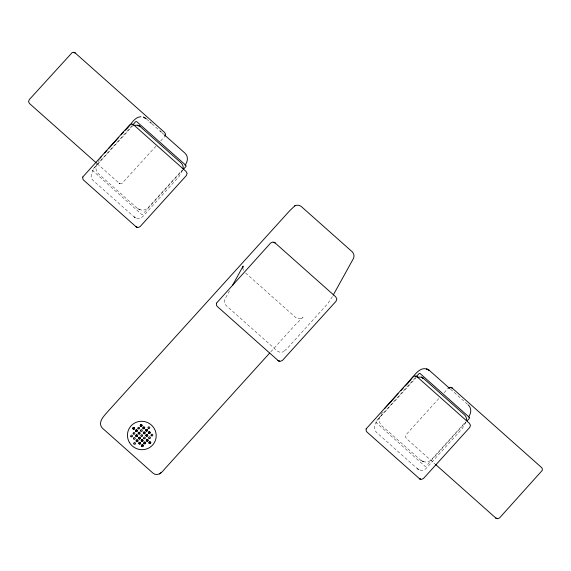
<?xml version="1.0" encoding="UTF-8"?>
<svg xmlns="http://www.w3.org/2000/svg" width="571" height="571" viewBox="0 0 571 571"><rect width="100%" height="100%" fill="white"/><g stroke="black" fill="none" stroke-linecap="round" stroke-linejoin="round"><path stroke-width="0.43" stroke-dasharray="2.85 2.14" d="M99.575 159.43C96.435 163.484 93.83 169.794 98.483 173.812L137.318 208.336C140.452 210.935 145.234 210.728 148.046 207.751L182.27 169.972M182.534 170.329L178.987 176.596L142.864 216.48C140.58 218.893 136.562 219.107 134.071 216.873L136.355 218.172L134.142 216.951L93.152 180.515C88.562 176.403 92.723 170.8 95.229 166.811L132.643 125.984M229.528 290.832L224.888 299.24C224.018 301.495 224.631 304.079 226.366 305.749L277.071 350.822C278.912 352.393 281.689 352.728 283.787 351.529M332.422 296.563L327.783 303.615L287.356 348.274L283.53 351.722M382.52 412.084C379.408 415.931 377.531 421.976 381.849 425.709L420.691 460.226C423.825 462.831 428.607 462.617 431.419 459.648L465.643 421.862M465.9 422.219L462.353 428.493L426.23 468.37C423.946 470.79 419.928 470.996 417.437 468.762L419.721 470.069L417.515 468.841L376.517 432.404C371.935 428.293 376.089 422.69 378.602 418.7L416.009 377.874M132.122 125.599L92.102 170.094L141.615 214.389L142.622 214.332L182.463 170.351M155.94 146.197L121.88 183.498L119.946 183.612L119.011 183.098L97.127 163.641M160.687 140.958L164.248 137.026M270.797 351.807L295.471 324.621L303.073 317.126L301.338 318.454C301.452 318.24 296.556 319.403 295.457 317.333L244.752 272.26M415.488 377.488L375.468 421.983L424.988 466.279L425.995 466.229L465.836 422.24M438.799 398.587L406.152 434.631L405.417 436.658L406.338 438.507L434.859 463.859M444.145 392.691L448.299 388.102M146.683 119.118L149.316 121.459M151.95 123.8L159.195 130.238M161.821 132.572L163.798 134.328M450.462 389.144L467.578 404.361M243.018 269.012L243.396 270.468M119.946 183.612L118.982 183.063L119.867 183.584M140.038 209.843L137.226 208.237L140.038 209.843M423.404 461.732L420.599 460.126L423.404 461.732"/><path stroke-width="0.86" d="M183.027 168.838C183.626 166.653 182.584 164.441 181.064 162.899L140.073 126.455L137.868 125.235L134.071 125.313M466.4 420.727C466.999 418.543 465.957 416.33 464.437 414.789L423.439 378.345L421.234 377.124L417.437 377.21M242.811 268.391L243.139 266.05L232.476 285.486M185.04 165.155C187.959 161.679 188.501 156.24 184.861 153.057L164.455 134.913M333.271 295.029L353.599 258.206C354.47 255.951 353.849 253.367 352.121 251.697L301.417 206.623C299.568 205.053 296.799 204.718 294.7 205.917M468.406 417.044C471.332 413.568 471.874 408.129 468.234 404.946M100.325 158.16L101.074 156.897M164.848 136.369L165.583 134.342L164.698 132.529L75.122 52.903L73.352 52.268L72.253 52.503L29.285 99.625L28.55 101.659L29.471 103.501L96.463 163.049M104.614 152.985L106.977 150.38M108.747 148.431L118.775 137.354M121.138 134.749L123.493 132.144M125.263 130.188C130.581 126.141 133.436 117.262 140.887 116.684M132.715 124.942L135.691 121.659L136.705 121.616L185.96 165.397L186.032 166.411L183.655 169.037M269.605 353.128L164.576 469.077C162.007 472.595 157.182 476.771 152.949 473.095L102.245 428.022C97.256 422.219 104.215 415.752 107.998 411.334L289.79 210.642L294.957 205.724M384.447 408.786L398.016 393.804M400.963 390.55L403.326 387.945M405.096 385.989C411.598 381.128 418.943 362.885 429.492 370.522L426.68 368.916L429.392 370.422L449.798 388.558M416.088 376.831L419.057 373.548L420.07 373.505L469.326 417.287M467.021 420.927L469.405 418.3L469.341 417.294M159.409 473.994L161.365 472.502M448.299 388.102L450.112 387.259L451.989 387.902L541.529 467.499L542.186 468.356L542.314 470.347L499.568 517.897L497.755 518.739L495.878 518.097L435.523 464.444M143.314 117.026L146.119 118.632L144.013 117.426M149.973 122.044L151.294 123.215M159.851 130.816L161.165 131.987M82.745 177.031L82.881 179.208L83.602 180.136L136.098 226.808L138.146 227.515L140.123 226.587L186.389 175.518L187.102 173.47L186.132 171.5L133.593 124.792L131.544 124.085L129.567 125.013L82.745 177.031M216.445 303.201L216.595 305.556L217.373 306.563L278.148 360.587L280.361 361.35L282.502 360.351L336.055 301.231L336.826 299.018L335.741 296.841L274.965 242.818L272.745 242.054L270.604 243.053L216.445 303.201M366.111 428.921L366.254 431.098L366.967 432.033L419.471 478.698L421.519 479.404L423.496 478.484L469.755 427.408L470.468 425.359L469.462 423.354L416.966 376.682L414.917 375.982L412.94 376.903L366.111 428.921M74.266 52.411L75.151 52.939L74.187 52.382M138.046 125.292L140.145 126.541L138.046 125.292M132.658 124.257L133.628 124.828L132.658 124.257M421.412 377.188L423.518 378.43L421.412 377.188M416.031 376.146L417.001 376.717L416.031 376.146M279.248 361.2L278.106 360.544L279.248 361.2M420.492 479.262L419.435 478.662L420.492 479.262M496.813 518.618L495.849 518.061L496.734 518.589M274.965 242.818L273.866 242.204L275.001 242.861M137.119 227.372L136.098 226.808L137.119 227.372M452.018 387.937L451.054 387.388L452.018 387.937M132.929 428.778A0.864 0.849 28.9 0 0 134.428 428.807A0.864 0.849 28.9 0 0 133.721 427.443A0.864 0.849 28.9 0 0 132.972 428.714A0.864 0.849 28.9 0 0 134.463 428.742A0.864 0.849 28.9 0 0 133.685 427.515A0.864 0.849 28.9 0 0 132.929 428.778M140.38 425.93A0.864 0.849 28.9 0 0 141.879 425.959A0.864 0.849 28.9 0 0 141.13 424.667A0.864 0.849 28.9 0 0 140.38 425.93M140.423 425.859A0.864 0.849 28.9 0 0 141.915 425.895A0.864 0.849 28.9 0 0 141.173 424.596A0.864 0.849 28.9 0 0 140.423 425.859M138.004 428.557A0.864 0.849 28.9 0 0 139.502 428.585A0.864 0.849 28.9 0 0 138.753 427.286A0.864 0.849 28.9 0 0 138.004 428.557M135.627 431.176A0.864 0.849 28.9 0 0 137.126 431.205A0.864 0.849 28.9 0 0 136.376 429.913A0.864 0.849 28.9 0 0 135.627 431.176M135.67 431.105A0.864 0.849 28.9 0 0 137.161 431.141A0.864 0.849 28.9 0 0 136.419 429.842A0.864 0.849 28.9 0 0 135.67 431.105M133.25 433.803A0.864 0.849 28.9 0 0 134.749 433.832A0.864 0.849 28.9 0 0 134.007 432.54A0.864 0.849 28.9 0 0 133.25 433.803M130.873 436.422A0.864 0.849 28.9 0 0 132.372 436.458A0.864 0.849 28.9 0 0 131.63 435.159A0.864 0.849 28.9 0 0 130.873 436.422M143.078 428.329A0.864 0.849 28.9 0 0 144.577 428.357A0.864 0.849 28.9 0 0 143.828 427.065A0.864 0.849 28.9 0 0 143.078 428.329M143.114 428.257A0.864 0.849 28.9 0 0 144.613 428.286A0.864 0.849 28.9 0 0 143.871 426.994A0.864 0.849 28.9 0 0 143.114 428.257M140.702 430.948A0.864 0.849 28.9 0 0 142.2 430.984A0.864 0.849 28.9 0 0 141.451 429.685A0.864 0.849 28.9 0 0 140.702 430.948M138.325 433.575A0.864 0.849 28.9 0 0 139.824 433.603A0.864 0.849 28.9 0 0 139.074 432.311A0.864 0.849 28.9 0 0 138.325 433.575M138.368 433.503A0.864 0.849 28.9 0 0 139.859 433.539A0.864 0.849 28.9 0 0 139.117 432.24A0.864 0.849 28.9 0 0 138.368 433.503M135.948 436.201A0.864 0.849 28.9 0 0 137.447 436.23A0.864 0.849 28.9 0 0 136.74 434.866A0.864 0.849 28.9 0 0 135.991 436.13A0.864 0.849 28.9 0 0 137.483 436.158A0.864 0.849 28.9 0 0 136.697 434.938A0.864 0.849 28.9 0 0 135.948 436.201M133.571 438.821A0.864 0.849 28.9 0 0 135.07 438.849A0.864 0.849 28.9 0 0 134.321 437.557A0.864 0.849 28.9 0 0 133.571 438.821M148.153 428.1A0.864 0.849 28.9 0 0 149.645 428.129A0.864 0.849 28.9 0 0 148.903 426.837A0.864 0.849 28.9 0 0 148.153 428.1M145.776 430.727A0.864 0.849 28.9 0 0 147.268 430.755A0.864 0.849 28.9 0 0 146.526 429.463A0.864 0.849 28.9 0 0 145.776 430.727M145.812 430.655A0.864 0.849 28.9 0 0 147.311 430.684A0.864 0.849 28.9 0 0 146.561 429.392A0.864 0.849 28.9 0 0 145.812 430.655M143.4 433.346A0.864 0.849 28.9 0 0 144.891 433.382A0.864 0.849 28.9 0 0 144.192 432.019A0.864 0.849 28.9 0 0 143.435 433.282A0.864 0.849 28.9 0 0 144.934 433.31A0.864 0.849 28.9 0 0 144.149 432.083A0.864 0.849 28.9 0 0 143.4 433.346M141.023 435.973A0.864 0.849 28.9 0 0 142.514 436.001A0.864 0.849 28.9 0 0 141.772 434.709A0.864 0.849 28.9 0 0 141.023 435.973M138.646 438.599A0.864 0.849 28.9 0 0 140.138 438.628A0.864 0.849 28.9 0 0 139.438 437.265A0.864 0.849 28.9 0 0 138.682 438.528A0.864 0.849 28.9 0 0 140.18 438.557A0.864 0.849 28.9 0 0 139.395 437.329A0.864 0.849 28.9 0 0 138.646 438.599M136.269 441.219A0.864 0.849 28.9 0 0 137.768 441.247A0.864 0.849 28.9 0 0 137.019 439.955A0.864 0.849 28.9 0 0 136.269 441.219M136.312 441.147A0.864 0.849 28.9 0 0 137.804 441.183A0.864 0.849 28.9 0 0 137.061 439.884A0.864 0.849 28.9 0 0 136.312 441.147M133.892 443.845A0.864 0.849 28.9 0 0 135.391 443.874A0.864 0.849 28.9 0 0 134.642 442.582A0.864 0.849 28.9 0 0 133.892 443.845M148.474 433.125A0.864 0.849 28.9 0 0 149.966 433.153A0.864 0.849 28.9 0 0 149.224 431.862A0.864 0.849 28.9 0 0 148.51 433.054A0.864 0.849 28.9 0 0 150.009 433.082A0.864 0.849 28.9 0 0 149.259 431.79A0.864 0.849 28.9 0 0 148.474 433.125M146.097 435.744A0.864 0.849 28.9 0 0 147.589 435.773A0.864 0.849 28.9 0 0 146.847 434.481A0.864 0.849 28.9 0 0 146.097 435.744M146.133 435.68A0.864 0.849 28.9 0 0 147.632 435.709A0.864 0.849 28.9 0 0 146.883 434.41A0.864 0.849 28.9 0 0 146.133 435.68M143.721 438.371A0.864 0.849 28.9 0 0 145.212 438.4A0.864 0.849 28.9 0 0 144.47 437.108A0.864 0.849 28.9 0 0 143.721 438.371M141.344 440.99A0.864 0.849 28.9 0 0 142.836 441.026A0.864 0.849 28.9 0 0 142.093 439.727A0.864 0.849 28.9 0 0 141.344 440.99M141.38 440.926A0.864 0.849 28.9 0 0 142.878 440.955A0.864 0.849 28.9 0 0 142.129 439.663A0.864 0.849 28.9 0 0 141.38 440.926M138.967 443.617A0.864 0.849 28.9 0 0 140.459 443.646A0.864 0.849 28.9 0 0 139.717 442.354A0.864 0.849 28.9 0 0 138.967 443.617M139.003 443.546A0.864 0.849 28.9 0 0 140.502 443.581A0.864 0.849 28.9 0 0 139.752 442.282A0.864 0.849 28.9 0 0 139.003 443.546M151.172 435.523A0.864 0.849 28.9 0 0 152.664 435.552A0.864 0.849 28.9 0 0 151.922 434.253A0.864 0.849 28.9 0 0 151.172 435.523M148.795 438.143A0.864 0.849 28.9 0 0 150.287 438.171A0.864 0.849 28.9 0 0 149.545 436.879A0.864 0.849 28.9 0 0 148.795 438.143M146.419 440.769A0.864 0.849 28.9 0 0 147.91 440.798A0.864 0.849 28.9 0 0 147.168 439.506A0.864 0.849 28.9 0 0 146.419 440.769M146.454 440.698A0.864 0.849 28.9 0 0 147.953 440.726A0.864 0.849 28.9 0 0 147.204 439.434A0.864 0.849 28.9 0 0 146.454 440.698M144.042 443.389A0.864 0.849 28.9 0 0 145.534 443.424A0.864 0.849 28.9 0 0 144.791 442.125A0.864 0.849 28.9 0 0 144.042 443.389M144.078 443.324A0.864 0.849 28.9 0 0 145.576 443.353A0.864 0.849 28.9 0 0 144.827 442.061A0.864 0.849 28.9 0 0 144.078 443.324M141.665 446.015A0.864 0.849 28.9 0 0 143.157 446.044A0.864 0.849 28.9 0 0 142.45 444.681A0.864 0.849 28.9 0 0 141.701 445.944A0.864 0.849 28.9 0 0 143.2 445.972A0.864 0.849 28.9 0 0 142.415 444.752A0.864 0.849 28.9 0 0 141.665 446.015M149.117 443.167A0.864 0.849 28.9 0 0 150.608 443.196A0.864 0.849 28.9 0 0 149.866 441.897A0.864 0.849 28.9 0 0 149.117 443.167M149.152 443.096A0.864 0.849 28.9 0 0 150.644 443.125A0.864 0.849 28.9 0 0 149.902 441.833A0.864 0.849 28.9 0 0 149.152 443.096M129.346 442.339A14.446 14.147 28.9 0 0 154.249 442.839A14.446 14.147 28.9 0 0 141.851 421.27A14.446 14.147 28.9 0 0 129.346 442.339"/></g></svg>
